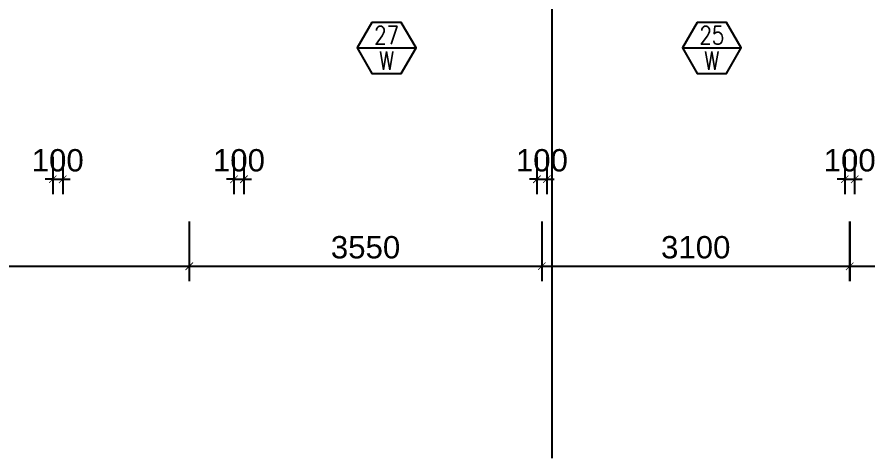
# Model space of a CAD drawing. Header units: millimetres. Extents: x -1214 to 71105, y 7230 to 56309.
# Drawn here: x 22615 to 31175, y 15000 to 19444 of the extents above; entities that cross this region are included whole.
import ezdxf
from ezdxf.enums import TextEntityAlignment as Align

# ---------------------------------------------------------------- set-up
doc = ezdxf.new("R2010")
doc.units = ezdxf.units.MM
doc.header["$MEASUREMENT"] = 0
doc.linetypes.add('CENTERX2', pattern=[101.6, 63.5, -12.7, 12.7, -12.7])
doc.layers.get('0').update_dxf_attribs({"color": 8})
doc.layers.get('Defpoints').update_dxf_attribs({"color": 8})
for name, color, linetype in [('GBP Dim', 8, 'Continuous'), ('grid', 8, 'CENTERX2'), ('WALL-NEW', 8, 'Continuous'), ('Window Mark', 8, 'Continuous')]:
    doc.layers.add(name, color=color, linetype=linetype)
doc.styles.add('BH', font='arial.ttf')
doc.styles.add('ROMANS', font='romans.shx')
doc.dimstyles.new('200 GBP', dxfattribs={"dimscale": 1.5, "dimtxt": 150, "dimasz": 50, "dimexe": 100, "dimexo": 50, "dimgap": 50, "dimtad": 1, "dimdec": 0, "dimzin": 0, "dimdsep": 46, "dimtxsty": 'BH', "dimblk": 'ARCHTICK', "dimcen": 0.09, "dimdle": 100, "dimclrd": 9, "dimclre": 9, "dimclrt": 1, "dimadec": 0, "dimazin": 0, "dimtfac": 1, "dimtdec": 0, "dimtix": 1, "dimtmove": 2, "dimatfit": 3, "dimldrblk": 'ARCHTICK', "dimfxl": 300, "dimfxlon": 1, "dimtolj": 1, "dimtzin": 0, "dimarcsym": 0})

# ---------------------------------------------------------------- blocks, each defined once
blk = doc.blocks.new('A$C65CE4B9A')
at = {"layer": 'grid', "ltscale": 200}
blk.add_line((-41000, 10500), (-41000, -20450), dxfattribs=at)
blk = doc.blocks.new('_ArchTick')
at = {"color": 0, "const_width": 0.1}
blk.add_lwpolyline([(0.5, 0.5), (-0.5, -0.5)], dxfattribs=at)
blk = doc.blocks.new('*D145')
at = {"layer": 'Defpoints', "color": 0, "transparency": 16777216}
for p in [(19000, 18855.1), (24350, 18654), (24350, 16932.5)]:
    blk.add_point(p, dxfattribs=at)
at = {"layer": 'GBP Dim', "color": 9, "lineweight": -2, "transparency": 16777216}
for p, q in [((19000, 17382.5), (19000, 16782.5)), ((24350, 17382.5), (24350, 16782.5)), ((18850, 16932.5), (24500, 16932.5))]:
    blk.add_line(p, q, dxfattribs=at)
at = {"layer": 'GBP Dim', "color": 9, "lineweight": -2, "transparency": 16777216, "xscale": 75, "yscale": 75, "zscale": 75, "rotation": 180}
blk.add_blockref('_ArchTick', (19000, 16932.5), dxfattribs=at)
at = {"layer": 'GBP Dim', "color": 9, "lineweight": -2, "transparency": 16777216, "xscale": 75, "yscale": 75, "zscale": 75}
blk.add_blockref('_ArchTick', (24350, 16932.5), dxfattribs=at)
at = {"layer": 'GBP Dim', "transparency": 16777216, "insert": (21675, 17122.5), "char_height": 225, "attachment_point": 5, "style": 'BH'}
blk.add_mtext('\\A1;5350', dxfattribs=at)
blk = doc.blocks.new('*D146')
at = {"layer": 'Defpoints', "color": 0, "transparency": 16777216}
for p in [(27900, 19605.2), (24350, 18654), (27900, 16932.5)]:
    blk.add_point(p, dxfattribs=at)
at = {"layer": 'GBP Dim', "color": 9, "lineweight": -2, "transparency": 16777216}
for p, q in [((24350, 17382.5), (24350, 16782.5)), ((27900, 17382.5), (27900, 16782.5)), ((24200, 16932.5), (28050, 16932.5))]:
    blk.add_line(p, q, dxfattribs=at)
at = {"layer": 'GBP Dim', "color": 9, "lineweight": -2, "transparency": 16777216, "xscale": 75, "yscale": 75, "zscale": 75, "rotation": 180}
blk.add_blockref('_ArchTick', (24350, 16932.5), dxfattribs=at)
at = {"layer": 'GBP Dim', "color": 9, "lineweight": -2, "transparency": 16777216, "xscale": 75, "yscale": 75, "zscale": 75}
blk.add_blockref('_ArchTick', (27900, 16932.5), dxfattribs=at)
at = {"layer": 'GBP Dim', "transparency": 16777216, "insert": (26125, 17122.5), "char_height": 225, "attachment_point": 5, "style": 'BH'}
blk.add_mtext('\\A1;3550', dxfattribs=at)
blk = doc.blocks.new('*D147')
at = {"layer": 'Defpoints', "color": 0, "transparency": 16777216}
for p in [(27900, 19605.2), (31000.4, 18955), (31000.4, 16932.5)]:
    blk.add_point(p, dxfattribs=at)
at = {"layer": 'GBP Dim', "color": 9, "lineweight": -2, "transparency": 16777216}
for p, q in [((27900, 17382.5), (27900, 16782.5)), ((31000.4, 17382.5), (31000.4, 16782.5)), ((27750, 16932.5), (31150.4, 16932.5))]:
    blk.add_line(p, q, dxfattribs=at)
at = {"layer": 'GBP Dim', "color": 9, "lineweight": -2, "transparency": 16777216, "xscale": 75, "yscale": 75, "zscale": 75, "rotation": 180}
blk.add_blockref('_ArchTick', (27900, 16932.5), dxfattribs=at)
at = {"layer": 'GBP Dim', "color": 9, "lineweight": -2, "transparency": 16777216, "xscale": 75, "yscale": 75, "zscale": 75}
blk.add_blockref('_ArchTick', (31000.4, 16932.5), dxfattribs=at)
at = {"layer": 'GBP Dim', "transparency": 16777216, "insert": (29450.2, 17122.5), "char_height": 225, "attachment_point": 5, "style": 'BH'}
blk.add_mtext('\\A1;3100', dxfattribs=at)
blk = doc.blocks.new('*D148')
at = {"layer": 'Defpoints', "color": 0, "transparency": 16777216}
for p in [(31000.9, 18955, 0), (34000.9, 18955, 0), (34000.9, 16932.5)]:
    blk.add_point(p, dxfattribs=at)
at = {"layer": 'GBP Dim', "color": 9, "lineweight": -2, "transparency": 16777216}
for p, q in [((31000.9, 17382.5), (31000.9, 16782.5)), ((34000.9, 17382.5), (34000.9, 16782.5)), ((30850.9, 16932.5), (34150.9, 16932.5))]:
    blk.add_line(p, q, dxfattribs=at)
at = {"layer": 'GBP Dim', "color": 9, "lineweight": -2, "transparency": 16777216, "xscale": 75, "yscale": 75, "zscale": 75, "rotation": 180}
blk.add_blockref('_ArchTick', (31000.9, 16932.5), dxfattribs=at)
at = {"layer": 'GBP Dim', "color": 9, "lineweight": -2, "transparency": 16777216, "xscale": 75, "yscale": 75, "zscale": 75}
blk.add_blockref('_ArchTick', (34000.9, 16932.5), dxfattribs=at)
at = {"layer": 'GBP Dim', "transparency": 16777216, "insert": (32500.9, 17122.5), "char_height": 225, "attachment_point": 5, "style": 'BH'}
blk.add_mtext('\\A1;3000', dxfattribs=at)
blk = doc.blocks.new('MISCWINDOWS')
blk.add_line((-4.04, 0), (4.04, 0))
blk.add_lwpolyline([(-2.02, 3.5), (-4.04, 0), (-2.02, -3.5), (2.02, -3.5), (4.04, 0), (2.02, 3.5)], close=True)
at = {"style": 'BH'}
for tag, p in [('MARK_NUMBER', (0, 1.75)), ('DWG_NUMBER', (0, -1.75))]:
    blk.add_attdef(tag, text='', height=2.5, dxfattribs=at).set_placement(p, align=Align.MIDDLE_CENTER)
blk = doc.blocks.new('*D201')
at = {"layer": 'Defpoints', "color": 0, "transparency": 16777216}
for p in [(30950.9, 18837.1, 0), (31050.9, 18858.1), (31050.9, 17808.8)]:
    blk.add_point(p, dxfattribs=at)
at = {"layer": 'GBP Dim', "color": 9, "lineweight": -2, "transparency": 16777216}
for p, q in [((30950.9, 18033.8), (30950.9, 17658.8)), ((31050.9, 18033.8), (31050.9, 17658.8)), ((30950.9, 17808.8), (30875.9, 17808.8)), ((30950.9, 17808.8), (31050.9, 17808.8)), ((31050.9, 17808.8), (31125.9, 17808.8))]:
    blk.add_line(p, q, dxfattribs=at)
at = {"layer": 'GBP Dim', "color": 9, "lineweight": -2, "transparency": 16777216, "xscale": 75, "yscale": 75, "zscale": 75}
blk.add_blockref('_ArchTick', (30950.9, 17808.8), dxfattribs=at)
at = {"layer": 'GBP Dim', "color": 9, "lineweight": -2, "transparency": 16777216, "xscale": 75, "yscale": 75, "zscale": 75, "rotation": 180}
blk.add_blockref('_ArchTick', (31050.9, 17808.8), dxfattribs=at)
at = {"layer": 'GBP Dim', "transparency": 16777216, "insert": (31000.9, 17998.7), "char_height": 225, "attachment_point": 5, "style": 'BH'}
blk.add_mtext('\\A1;100', dxfattribs=at)
blk = doc.blocks.new('*D202')
at = {"layer": 'Defpoints', "color": 0, "transparency": 16777216}
for p in [(27850.9, 18837.1, 0), (27950.9, 18858.1), (27950.9, 17808.8)]:
    blk.add_point(p, dxfattribs=at)
at = {"layer": 'GBP Dim', "color": 9, "lineweight": -2, "transparency": 16777216}
for p, q in [((27850.9, 18033.8), (27850.9, 17658.8)), ((27950.9, 18033.8), (27950.9, 17658.8)), ((27850.9, 17808.8), (27775.9, 17808.8)), ((27850.9, 17808.8), (27950.9, 17808.8)), ((27950.9, 17808.8), (28025.9, 17808.8))]:
    blk.add_line(p, q, dxfattribs=at)
at = {"layer": 'GBP Dim', "color": 9, "lineweight": -2, "transparency": 16777216, "xscale": 75, "yscale": 75, "zscale": 75}
blk.add_blockref('_ArchTick', (27850.9, 17808.8), dxfattribs=at)
at = {"layer": 'GBP Dim', "color": 9, "lineweight": -2, "transparency": 16777216, "xscale": 75, "yscale": 75, "zscale": 75, "rotation": 180}
blk.add_blockref('_ArchTick', (27950.9, 17808.8), dxfattribs=at)
at = {"layer": 'GBP Dim', "transparency": 16777216, "insert": (27900.9, 17998.7), "char_height": 225, "attachment_point": 5, "style": 'BH'}
blk.add_mtext('\\A1;100', dxfattribs=at)
blk = doc.blocks.new('*D203')
at = {"layer": 'Defpoints', "color": 0, "transparency": 16777216}
for p in [(24800, 18837.1, 0), (24900, 18858.1), (24900, 17808.8)]:
    blk.add_point(p, dxfattribs=at)
at = {"layer": 'GBP Dim', "color": 9, "lineweight": -2, "transparency": 16777216}
for p, q in [((24800, 18033.8), (24800, 17658.8)), ((24900, 18033.8), (24900, 17658.8)), ((24800, 17808.8), (24725, 17808.8)), ((24800, 17808.8), (24900, 17808.8)), ((24900, 17808.8), (24975, 17808.8))]:
    blk.add_line(p, q, dxfattribs=at)
at = {"layer": 'GBP Dim', "color": 9, "lineweight": -2, "transparency": 16777216, "xscale": 75, "yscale": 75, "zscale": 75}
blk.add_blockref('_ArchTick', (24800, 17808.8), dxfattribs=at)
at = {"layer": 'GBP Dim', "color": 9, "lineweight": -2, "transparency": 16777216, "xscale": 75, "yscale": 75, "zscale": 75, "rotation": 180}
blk.add_blockref('_ArchTick', (24900, 17808.8), dxfattribs=at)
at = {"layer": 'GBP Dim', "transparency": 16777216, "insert": (24850, 17998.7), "char_height": 225, "attachment_point": 5, "style": 'BH'}
blk.add_mtext('\\A1;100', dxfattribs=at)
blk = doc.blocks.new('*D204')
at = {"layer": 'Defpoints', "color": 0, "transparency": 16777216}
for p in [(22975, 18837.1, 0), (23075, 18858.1), (23075, 17808.8)]:
    blk.add_point(p, dxfattribs=at)
at = {"layer": 'GBP Dim', "color": 9, "lineweight": -2, "transparency": 16777216}
for p, q in [((22975, 18033.8), (22975, 17658.8)), ((23075, 18033.8), (23075, 17658.8)), ((22975, 17808.8), (22900, 17808.8)), ((22975, 17808.8), (23075, 17808.8)), ((23075, 17808.8), (23150, 17808.8))]:
    blk.add_line(p, q, dxfattribs=at)
at = {"layer": 'GBP Dim', "color": 9, "lineweight": -2, "transparency": 16777216, "xscale": 75, "yscale": 75, "zscale": 75}
blk.add_blockref('_ArchTick', (22975, 17808.8), dxfattribs=at)
at = {"layer": 'GBP Dim', "color": 9, "lineweight": -2, "transparency": 16777216, "xscale": 75, "yscale": 75, "zscale": 75, "rotation": 180}
blk.add_blockref('_ArchTick', (23075, 17808.8), dxfattribs=at)
at = {"layer": 'GBP Dim', "transparency": 16777216, "insert": (23025, 17998.7), "char_height": 225, "attachment_point": 5, "style": 'BH'}
blk.add_mtext('\\A1;100', dxfattribs=at)

msp = doc.modelspace()

# ---------------------------------------------------------------- block references
at = {"layer": 'WALL-NEW'}
msp.add_blockref('A$C65CE4B9A', (69000, 35449.9), dxfattribs=at)
at = {"layer": 'Window Mark'}
ref = msp.add_blockref('MISCWINDOWS', (26337.5, 19132), dxfattribs=dict(at, xscale=73.25, yscale=73.25, zscale=73.25))
ref.add_attrib('MARK_NUMBER', '27', dxfattribs={"layer": '0', "height": 183.12, "style": 'ROMANS', "width": 0.8}).set_placement((26337.5, 19260.2), align=Align.MIDDLE_CENTER)
ref.add_attrib('DWG_NUMBER', 'W', dxfattribs={"layer": '0', "height": 183.1, "style": 'ROMANS', "width": 0.8}).set_placement((26337.5, 19003.8), align=Align.MIDDLE_CENTER)
ref = msp.add_blockref('MISCWINDOWS', (29612.5, 19132, 0), dxfattribs=dict(at, xscale=73.25, yscale=73.25, zscale=73.25))
ref.add_attrib('MARK_NUMBER', '25', dxfattribs={"layer": '0', "height": 183.12, "style": 'ROMANS', "width": 0.8}).set_placement((29612.5, 19260.2, 0), align=Align.MIDDLE_CENTER)
ref.add_attrib('DWG_NUMBER', 'W', dxfattribs={"layer": '0', "height": 183.1, "style": 'ROMANS', "width": 0.8}).set_placement((29612.5, 19003.8, 0), align=Align.MIDDLE_CENTER)

# ---------------------------------------------------------------- dimensions: what is measured, and where the dimension line sits
at = {"layer": 'GBP Dim'}
for base, p1, p2, picture, middle in [((27900, 16932.5), (24350, 18654), (27900, 19605.2), '*D146', (26125, 17122.5)), ((31000.4, 16932.5), (27900, 19605.2), (31000.4, 18955), '*D147', (29450.2, 17122.5)), ((34000.9, 16932.5), (31000.9, 18955, 0), (34000.9, 18955, 0), '*D148', (32500.9, 17122.5)), ((24350, 16932.5), (19000, 18855.1), (24350, 18654), '*D145', (21675, 17122.5))]:
    dim = msp.add_linear_dim(base=base, p1=p1, p2=p2, dimstyle='200 GBP', override={"dimclrt": 256, "dimfxl": 300, "dimfxlon": 1}, dxfattribs=at)
    dim.commit()
    dim.dimension.update_dxf_attribs({"geometry": picture, "text_midpoint": middle})
for base, p1, p2, picture, middle in [((23075, 17808.8), (22975, 18837.1, 0), (23075, 18858.1), '*D204', (23025, 17998.7)), ((24900, 17808.8), (24800, 18837.1, 0), (24900, 18858.1), '*D203', (24850, 17998.7)), ((27950.9, 17808.8), (27850.9, 18837.1, 0), (27950.9, 18858.1), '*D202', (27900.9, 17998.7)), ((31050.9, 17808.8), (30950.9, 18837.1, 0), (31050.9, 18858.1), '*D201', (31000.9, 17998.7))]:
    dim = msp.add_linear_dim(base=base, p1=p1, p2=p2, dimstyle='200 GBP', override={"dimclrt": 256, "dimfxl": 150}, dxfattribs=at)
    dim.commit()
    dim.dimension.update_dxf_attribs({"geometry": picture, "text_midpoint": middle, "dimtype": 160})

doc.saveas('drawing.dxf')
